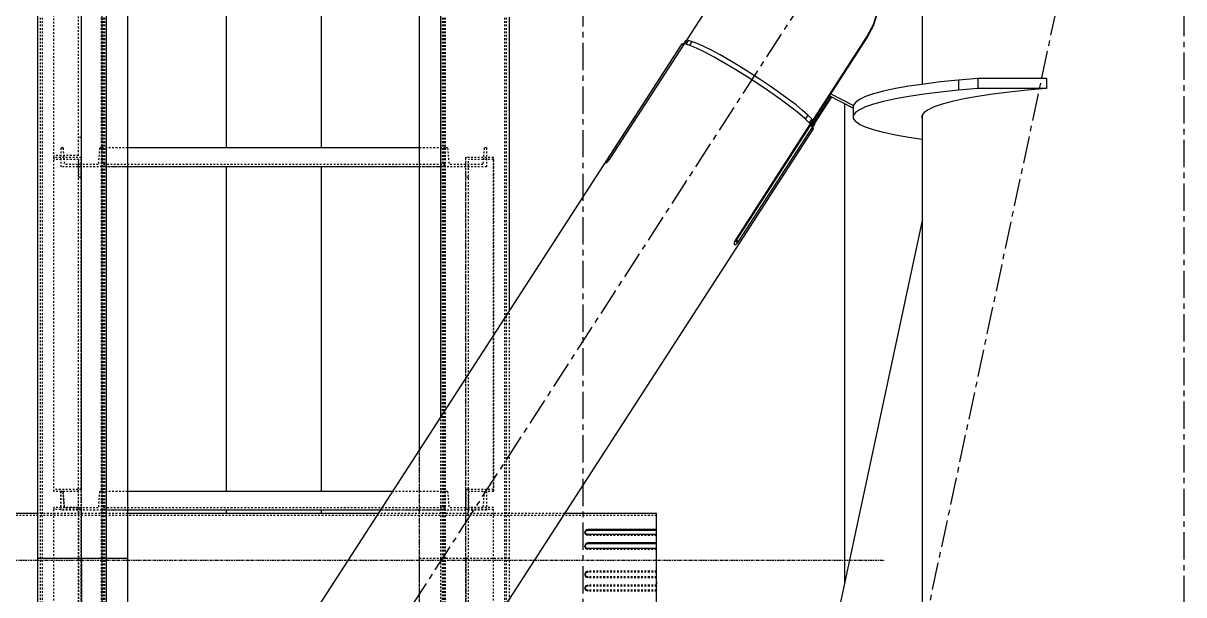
# Model space of a CAD drawing. Header units: millimetres. Extents: x 5143 to 30813, y 232 to 21408.
# Drawn here: x 12032.1 to 12370, y 15395.7 to 15562.1 of the extents above; entities that cross this region are included whole.
import ezdxf

# ---------------------------------------------------------------- set-up
doc = ezdxf.new("R2010")
doc.units = ezdxf.units.MM
doc.header["$LTSCALE"] = 0.25
for name, pattern in [('CENTER', [50.8, 31.75, -6.35, 6.35, -6.35]), ('XKITLINE00', [0]), ('XKITLINE02', [4, 2, -2]), ('XKITLINE03', [6, 3, -1, 1, -1])]:
    doc.linetypes.add(name, pattern=pattern)

msp = doc.modelspace()

# ---------------------------------------------------------------- linework, layer by layer
at = {"color": 8, "linetype": 'CENTER'}
for p, q in [((12195, 16877.2), (12195, 15209.12)), ((12370, 16010.75), (12370, 14354.32)), ((12370, 15740.27), (11840, 14920.27)), ((12370, 15740.27), (12195, 14920.27))]:
    msp.add_line(p, q, dxfattribs=at)
at = {"color": 1, "linetype": 'XKITLINE03'}
for p, q in [((12049.01, 16103.17), (12049.01, 15406.22)), ((12055.01, 16090.89), (12055.01, 15406.22)), ((12147.49, 15406.22), (12147.49, 16090.89)), ((12049.01, 15620.48), (12049.01, 15523.03)), ((12049.01, 15523.03), (12049.01, 15426.29)), ((12055.01, 15520.28), (12055.01, 15520.28)), ((12154.99, 15520.28), (12055.01, 15520.28)), ((12154.99, 15520.28), (12154.99, 15520.28)), ((12160.99, 15426.29), (12160.99, 15523.03)), ((12049.01, 15420.48), (12049.01, 15323.03)), ((12154.99, 15420.28), (12055.01, 15420.28)), ((12055.01, 15420.28), (12055.01, 15420.28)), ((12154.99, 15420.28), (12154.99, 15420.28)), ((12160.99, 15323.03), (12160.99, 15420.47)), ((11927.5, 15405.71), (12282.5, 15405.71)), ((12049.02, 15406.22), (12049.01, 13721.24)), ((12055.01, 15406.22), (12055.01, 13721.24)), ((12147.49, 13721.24), (12147.49, 15406.22)), ((12160.99, 15406.22), (12160.99, 13721.24))]:
    msp.add_line(p, q, dxfattribs=at)
at = {"color": 3, "linetype": 'XKITLINE02'}
for p, q in [((12055.01, 15406.22), (12055.01, 16090.89)), ((12055.86, 15406.22), (12055.86, 16090.89)), ((12147.49, 15406.22), (12147.49, 16090.89)), ((12154.14, 15406.22), (12154.14, 16090.89)), ((12154.99, 15406.22), (12154.99, 16090.89)), ((12037.16, 15406.22), (12037.16, 16090.12)), ((12037.69, 15406.22), (12037.69, 16090.06)), ((12054.93, 15406.22), (12054.93, 16090.06)), ((12055.46, 15406.22), (12055.46, 16090.12)), ((12062.51, 15406.22), (12062.51, 16028.83)), ((12147.49, 15406.22), (12147.49, 15976.69)), ((12062.51, 15406.22), (12062.51, 15763.1)), ((12048.21, 15523.61), (12048.21, 15626.28)), ((12049.01, 15626.28), (12049.01, 15528.83)), ((12041.01, 15523.03), (12041.01, 15621.06)), ((12049.01, 15620.48), (12049.01, 15523.03)), ((12154.99, 15406.22), (12154.99, 15583.87)), ((12154.54, 15406.22), (12154.54, 15583.02)), ((12155.07, 15406.22), (12155.07, 15582.49)), ((12172.31, 15406.22), (12172.31, 15565.26)), ((12172.84, 15406.22), (12172.84, 15564.72)), ((12049.01, 15528.83), (12048.21, 15528.83)), ((12049.01, 15528.83), (12049.01, 15523.03)), ((12048.21, 15523.61), (12041.01, 15523.61)), ((12043.69, 15525.78), (12043.01, 15525.78)), ((12043.01, 15525.78), (12043.01, 15520.28)), ((12043.01, 15525.78), (12043.01, 15520.28)), ((12043.69, 15525.78), (12044.07, 15520.98)), ((12043.69, 15525.78), (12044.07, 15520.98)), ((12054.33, 15525.78), (12053.95, 15520.98)), ((12054.33, 15525.78), (12053.95, 15520.98)), ((12055.01, 15525.78), (12054.33, 15525.78)), ((12055.01, 15525.78), (12055.01, 15520.28)), ((12055.01, 15525.78), (12055.01, 15520.28)), ((12062.51, 15525.78), (12055.01, 15525.78)), ((12055.01, 15520.28), (12055.01, 15525.78)), ((12154.99, 15525.78), (12147.49, 15525.78)), ((12154.99, 15525.78), (12154.99, 15520.28)), ((12155.67, 15525.78), (12154.99, 15525.78)), ((12154.99, 15525.78), (12154.99, 15520.28)), ((12154.99, 15520.28), (12154.99, 15525.78)), ((12155.67, 15525.78), (12156.05, 15520.98)), ((12155.67, 15525.78), (12156.05, 15520.98)), ((12166.31, 15525.78), (12165.93, 15520.98)), ((12166.31, 15525.78), (12165.93, 15520.98)), ((12166.99, 15525.78), (12166.31, 15525.78)), ((12166.99, 15525.78), (12166.99, 15520.28)), ((12166.99, 15525.78), (12166.99, 15520.28)), ((12049.01, 15523.03), (12041.01, 15523.03)), ((12041.01, 15523.03), (12041.01, 15522.44)), ((12049.01, 15523.03), (12041.01, 15523.03)), ((12041.01, 15425.71), (12041.01, 15523.03)), ((12048.21, 15522.44), (12041.01, 15522.44)), ((12055.01, 15520.28), (12043.01, 15520.28)), ((12053.95, 15520.98), (12044.07, 15520.98)), ((12048.21, 15522.44), (12048.21, 15517.2)), ((12048.21, 15420.46), (12048.21, 15522.44)), ((12049.01, 15517.2), (12049.01, 15523.03)), ((12049.01, 15420.46), (12049.01, 15520.98)), ((12154.99, 15520.98), (12055.01, 15520.98)), ((12062.51, 15520.28), (12055.01, 15520.28)), ((12154.99, 15520.28), (12147.49, 15520.28)), ((12166.99, 15520.28), (12154.99, 15520.28)), ((12165.93, 15520.98), (12156.05, 15520.98)), ((12160.99, 15420.46), (12160.99, 15523.03)), ((12168.99, 15523.03), (12160.99, 15523.03)), ((12161.79, 15420.46), (12161.79, 15522.44)), ((12168.99, 15522.44), (12161.79, 15522.44)), ((12168.99, 15425.71), (12168.99, 15523.03)), ((12168.99, 15522.44), (12168.99, 15425.71)), ((12049.01, 15517.2), (12048.21, 15517.2)), ((12161.79, 15517.2), (12160.99, 15517.2)), ((12173.69, 15406.22), (12173.69, 15478.55)), ((12153.69, 15406.22), (12153.69, 15447.61)), ((12147.49, 15406.22), (12147.49, 15438.02)), ((12049.01, 15426.29), (12041.01, 15426.29)), ((12048.21, 15425.71), (12041.01, 15425.71)), ((12043.69, 15425.78), (12043.01, 15425.78)), ((12043.01, 15420.28), (12043.01, 15425.78)), ((12043.01, 15425.78), (12043.01, 15420.28)), ((12044.07, 15420.98), (12043.69, 15425.78)), ((12043.69, 15425.78), (12044.07, 15420.98)), ((12049.01, 15426.28), (12048.21, 15426.28)), ((12048.21, 15323.61), (12048.21, 15426.28)), ((12049.01, 15420.48), (12049.01, 15426.28)), ((12054.33, 15425.78), (12053.95, 15420.98)), ((12054.33, 15425.78), (12053.95, 15420.98)), ((12055.01, 15425.78), (12054.33, 15425.78)), ((12062.51, 15425.78), (12055.01, 15425.78)), ((12055.01, 15420.28), (12055.01, 15425.78)), ((12055.01, 15425.78), (12055.01, 15420.28)), ((12055.01, 15425.78), (12055.01, 15420.28)), ((12154.99, 15425.78), (12139.58, 15425.78)), ((12154.99, 15420.28), (12154.99, 15425.78)), ((12154.99, 15425.78), (12154.99, 15420.28)), ((12155.67, 15425.78), (12154.99, 15425.78)), ((12154.99, 15425.78), (12154.99, 15420.28)), ((12155.67, 15425.78), (12156.05, 15420.98)), ((12155.67, 15425.78), (12156.05, 15420.98)), ((12160.99, 15426.29), (12160.99, 15420.46)), ((12168.99, 15426.29), (12160.99, 15426.29)), ((12160.99, 15323.03), (12160.99, 15426.28)), ((12161.79, 15426.28), (12160.99, 15426.28)), ((12161.79, 15323.61), (12161.79, 15426.28)), ((12161.79, 15425.71), (12161.79, 15420.46)), ((12168.99, 15425.71), (12161.79, 15425.71)), ((12166.31, 15425.78), (12165.93, 15420.98)), ((12166.31, 15425.78), (12165.93, 15420.98)), ((12166.99, 15425.78), (12166.31, 15425.78)), ((12166.99, 15425.78), (12166.99, 15420.28)), ((12166.99, 15425.78), (12166.99, 15420.28)), ((12216.49, 15418.75), (11993.52, 15418.75)), ((12062.51, 15419.35), (12036.31, 15419.35)), ((12048.21, 15421.06), (12041.01, 15421.06)), ((12041.01, 15421.06), (12041.01, 15420.48)), ((12041.01, 15323.03), (12041.01, 15421.06)), ((12049.01, 15420.48), (12041.01, 15420.48)), ((12055.01, 15420.28), (12043.01, 15420.28)), ((12053.95, 15420.98), (12044.07, 15420.98)), ((12048.21, 15420.98), (12048.21, 15328.83)), ((12049.01, 15420.46), (12048.21, 15420.46)), ((12049.01, 15420.98), (12049.01, 15328.83)), ((12049.01, 15323.03), (12049.01, 15420.48)), ((12154.99, 15420.98), (12055.01, 15420.98)), ((12062.51, 15420.28), (12055.01, 15420.28)), ((12189.71, 15419.35), (12135.42, 15419.35)), ((12154.99, 15420.28), (12136.02, 15420.28)), ((12166.99, 15420.28), (12154.99, 15420.28)), ((12165.93, 15420.98), (12156.05, 15420.98)), ((12168.99, 15420.47), (12160.99, 15420.47)), ((12161.79, 15420.46), (12160.99, 15420.46)), ((12168.99, 15421.06), (12161.79, 15421.06)), ((12168.99, 15323.03), (12168.99, 15421.06)), ((12216.49, 15414.36), (12216.49, 15416.69)), ((12216.49, 15413.46), (12216.49, 15415.6)), ((12195.64, 15413.96), (12195.64, 15413.68)), ((12195.64, 15413.68), (12195.66, 15413.82)), ((12195.64, 15413.68), (12195.68, 15413.46)), ((12195.68, 15413.46), (12195.8, 15413.26)), ((12195.99, 15413.1), (12195.8, 15413.26)), ((12195.99, 15414.53), (12195.97, 15414.51)), ((12196.22, 15413), (12195.99, 15413.1)), ((12196.22, 15413.29), (12196.22, 15413)), ((12196.49, 15412.97), (12196.22, 15413)), ((12196.49, 15413.25), (12196.49, 15412.97)), ((12216.49, 15412.97), (12196.49, 15412.97)), ((12195.64, 15409.98), (12195.64, 15409.7)), ((12195.64, 15409.7), (12195.66, 15409.84)), ((12195.64, 15409.7), (12195.68, 15409.45)), ((12195.68, 15409.45), (12195.8, 15409.23)), ((12195.95, 15409.09), (12195.8, 15409.23)), ((12195.95, 15409.09), (12195.99, 15409.05)), ((12196.22, 15408.92), (12195.99, 15409.05)), ((12196.49, 15408.88), (12196.22, 15408.92)), ((12196.49, 15409.18), (12196.49, 15408.88)), ((12216.49, 15408.88), (12196.49, 15408.88)), ((12037.16, 13721.24), (12037.17, 15406.22)), ((12037.69, 13721.24), (12037.7, 15406.22)), ((12054.93, 13721.24), (12054.93, 15406.22)), ((12062.51, 15406.22), (12055.01, 15406.22)), ((12055.01, 13721.24), (12055.01, 15406.22)), ((12062.51, 15406.22), (12055.01, 15406.22)), ((12055.46, 13721.24), (12055.47, 15406.22)), ((12055.86, 13721.24), (12055.86, 15406.22)), ((12147.49, 14302.1), (12147.49, 15406.22)), ((12154.99, 15406.22), (12147.49, 15406.22)), ((12154.99, 15406.22), (12147.49, 15406.22)), ((12173.69, 15406.22), (12153.69, 15406.22)), ((12153.69, 13723.56), (12153.69, 15406.22)), ((12173.69, 15406.22), (12153.69, 15406.22)), ((12154.14, 13721.24), (12154.14, 15406.22)), ((12154.54, 13721.24), (12154.54, 15406.22)), ((12154.99, 13721.24), (12154.99, 15406.22)), ((12155.07, 13721.24), (12155.07, 15406.22)), ((12172.31, 13721.24), (12172.31, 15406.22)), ((12172.84, 13721.24), (12172.84, 15406.22)), ((12173.69, 14943.1), (12173.69, 15406.22)), ((12216.49, 15402.24), (12216.49, 15406.22)), ((12195.68, 15401.96), (12195.64, 15401.72)), ((12195.64, 15401.72), (12195.68, 15401.47)), ((12195.64, 15401.72), (12195.64, 15401.44)), ((12195.68, 15401.68), (12195.64, 15401.44)), ((12195.64, 15401.44), (12195.68, 15401.19)), ((12195.8, 15402.18), (12195.68, 15401.96)), ((12195.8, 15401.9), (12195.68, 15401.68)), ((12195.68, 15401.47), (12195.8, 15401.25)), ((12195.95, 15402.33), (12195.8, 15402.18)), ((12195.99, 15402.08), (12195.8, 15401.9)), ((12195.99, 15402.36), (12195.95, 15402.33)), ((12196.22, 15402.49), (12195.99, 15402.36)), ((12196.22, 15402.17), (12195.99, 15402.08)), ((12196.49, 15402.53), (12196.22, 15402.49)), ((12196.49, 15402.24), (12196.22, 15402.17)), ((12216.49, 15402.53), (12196.49, 15402.53)), ((12196.49, 15402.53), (12196.49, 15402.24)), ((12216.49, 15402.24), (12196.49, 15402.24)), ((12195.68, 15401.19), (12195.8, 15400.97)), ((12195.8, 15398.15), (12195.68, 15397.96)), ((12195.99, 15401.07), (12195.8, 15401.25)), ((12195.99, 15400.79), (12195.8, 15400.97)), ((12195.99, 15398.31), (12195.8, 15398.15)), ((12195.99, 15398.03), (12195.8, 15397.87)), ((12196.22, 15400.96), (12195.99, 15401.07)), ((12196.22, 15400.68), (12195.99, 15400.79)), ((12196.22, 15398.41), (12195.99, 15398.31)), ((12196.22, 15398.13), (12195.99, 15398.03)), ((12196.49, 15400.92), (12196.22, 15400.96)), ((12196.22, 15400.96), (12196.22, 15400.68)), ((12196.49, 15400.64), (12196.22, 15400.68)), ((12196.49, 15398.44), (12196.22, 15398.41)), ((12196.22, 15398.41), (12196.22, 15398.13)), ((12196.49, 15398.16), (12196.22, 15398.13)), ((12216.49, 15400.92), (12196.49, 15400.92)), ((12196.49, 15400.92), (12196.49, 15400.64)), ((12216.49, 15400.64), (12196.49, 15400.64)), ((12216.49, 15398.44), (12196.49, 15398.44)), ((12196.49, 15398.44), (12196.49, 15398.16)), ((12216.49, 15398.16), (12196.49, 15398.16)), ((12216.49, 15399.33), (12216.49, 15398.16)), ((12195.68, 15397.96), (12195.64, 15397.74)), ((12195.64, 15397.74), (12195.66, 15397.6)), ((12195.64, 15397.74), (12195.64, 15397.46)), ((12195.64, 15397.46), (12195.68, 15397.68)), ((12195.64, 15397.46), (12195.68, 15397.24)), ((12195.66, 15397.6), (12195.68, 15397.52)), ((12195.8, 15397.87), (12195.68, 15397.68)), ((12195.68, 15397.52), (12195.8, 15397.32)), ((12195.68, 15397.24), (12195.8, 15397.04)), ((12195.95, 15397.19), (12195.8, 15397.32)), ((12195.99, 15396.88), (12195.8, 15397.04)), ((12195.99, 15397.17), (12195.95, 15397.19)), ((12196.22, 15397.08), (12195.99, 15397.17)), ((12196.22, 15396.8), (12195.99, 15396.88)), ((12196.49, 15397.05), (12196.22, 15397.08)), ((12196.49, 15396.76), (12196.22, 15396.8)), ((12216.49, 15397.05), (12196.49, 15397.05)), ((12196.49, 15397.05), (12196.49, 15396.76)), ((12216.49, 15396.76), (12196.49, 15396.76))]:
    msp.add_line(p, q, dxfattribs=at)
at = {"color": 7, "linetype": 'XKITLINE00'}
for p, q in [((12036.31, 15406.22), (12036.31, 15717.45)), ((12056.31, 15406.22), (12056.31, 15717.45)), ((12062.51, 15406.22), (12062.51, 15717.45)), ((12147.49, 15438.02), (12147.49, 15717.45)), ((12153.69, 15447.61), (12153.69, 15583.87)), ((12173.69, 15478.55), (12173.69, 15563.87)), ((12147.49, 15525.78), (12062.51, 15525.78)), ((12147.49, 15520.28), (12062.51, 15520.28)), ((12139.58, 15425.78), (12062.51, 15425.78)), ((12036.31, 15419.35), (11993.52, 15419.35)), ((12136.02, 15420.28), (12062.51, 15420.28)), ((12135.42, 15419.35), (12062.51, 15419.35)), ((12216.49, 15419.35), (12189.71, 15419.35)), ((12216.49, 15413.46), (12216.49, 15419.35)), ((12195.68, 15414.18), (12195.64, 15413.96)), ((12195.64, 15413.96), (12195.68, 15413.74)), ((12195.66, 15413.82), (12195.68, 15413.9)), ((12195.8, 15414.37), (12195.68, 15414.18)), ((12195.8, 15414.09), (12195.68, 15413.9)), ((12195.68, 15413.74), (12195.8, 15413.54)), ((12195.97, 15414.51), (12195.8, 15414.37)), ((12195.95, 15414.22), (12195.8, 15414.09)), ((12195.99, 15413.39), (12195.8, 15413.54)), ((12195.99, 15414.24), (12195.95, 15414.22)), ((12196.22, 15414.61), (12195.99, 15414.53)), ((12196.22, 15414.33), (12195.99, 15414.24)), ((12196.22, 15413.29), (12195.99, 15413.39)), ((12196.49, 15414.66), (12196.22, 15414.61)), ((12196.49, 15414.36), (12196.22, 15414.33)), ((12196.49, 15413.25), (12196.22, 15413.29)), ((12216.49, 15414.66), (12196.49, 15414.66)), ((12196.49, 15414.66), (12196.49, 15414.36)), ((12216.49, 15414.36), (12196.49, 15414.36)), ((12216.49, 15413.25), (12196.49, 15413.25)), ((12216.49, 15410.49), (12216.49, 15413.46)), ((12195.68, 15410.22), (12195.64, 15409.98)), ((12195.64, 15409.98), (12195.68, 15409.73)), ((12195.66, 15409.84), (12195.68, 15409.94)), ((12195.8, 15410.45), (12195.68, 15410.22)), ((12195.8, 15410.17), (12195.68, 15409.94)), ((12195.68, 15409.73), (12195.8, 15409.51)), ((12195.99, 15410.62), (12195.8, 15410.45)), ((12195.99, 15410.34), (12195.8, 15410.17)), ((12195.99, 15409.33), (12195.8, 15409.51)), ((12196.22, 15410.74), (12195.99, 15410.62)), ((12196.22, 15410.46), (12195.99, 15410.34)), ((12196.22, 15409.24), (12195.99, 15409.33)), ((12196.49, 15410.78), (12196.22, 15410.74)), ((12196.22, 15410.74), (12196.22, 15410.46)), ((12196.49, 15410.49), (12196.22, 15410.46)), ((12196.49, 15409.18), (12196.22, 15409.24)), ((12216.49, 15410.78), (12196.49, 15410.78)), ((12196.49, 15410.78), (12196.49, 15410.49)), ((12216.49, 15410.49), (12196.49, 15410.49)), ((12216.49, 15409.18), (12196.49, 15409.18)), ((12216.49, 15409.18), (12216.49, 15410.49)), ((12216.49, 15406.22), (12216.49, 15409.18)), ((12056.31, 15406.22), (12036.31, 15406.22)), ((12056.32, 15406.22), (12036.32, 15406.22)), ((12036.32, 15266.01), (12036.32, 15406.22)), ((12062.51, 15406.22), (12056.32, 15406.22)), ((12056.32, 15296.95), (12056.32, 15406.22)), ((12062.51, 15406.22), (12056.32, 15406.22)), ((12062.51, 15306.54), (12062.51, 15406.22)), ((12216.49, 15400.25), (12216.49, 15406.22)), ((12216.49, 15393.64), (12216.49, 15400.25))]:
    msp.add_line(p, q, dxfattribs=at)
at = {"color": 8, "linetype": 'XKITLINE00'}
for p, q in [((12293.8, 15637.34), (12293.8, 15544.33)), ((12091.2, 15620.28), (12091.2, 15525.78)), ((12118.8, 15620.28), (12118.8, 15525.78)), ((12241.14, 15581.81), (12224.53, 15556.1)), ((12280.67, 15565.01), (12279.53, 15561.63)), ((12280.67, 15564.63), (12279.53, 15561.24)), ((12279.53, 15561.63), (12277.85, 15558.47)), ((12279.53, 15561.24), (12277.85, 15558.09)), ((12279.53, 15561.63), (12279.53, 15561.24)), ((12224.92, 15556.99), (12224.21, 15555.89)), ((12225.09, 15557.1), (12224.28, 15555.85)), ((12225.09, 15557.1), (12224.92, 15556.99)), ((12225.71, 15557.12), (12225, 15556.02)), ((12225.15, 15557.06), (12225.09, 15557.1)), ((12226.81, 15556.83), (12225.71, 15557.12)), ((12226.81, 15556.83), (12226.07, 15555.69)), ((12228.34, 15556.25), (12226.81, 15556.83)), ((12277.85, 15558.09), (12239.64, 15498.97)), ((12277.85, 15558.47), (12261.22, 15532.75)), ((12277.85, 15558.47), (12277.85, 15558.09)), ((12223.64, 15555.83), (11947.88, 15129.19)), ((12223.89, 15556.1), (12202.3, 15522.7)), ((12224.52, 15556.1), (12202.93, 15522.7)), ((12223.89, 15556.1), (12223.64, 15555.83)), ((12224.34, 15555.81), (12223.89, 15556.1)), ((12224.34, 15555.81), (12224.28, 15555.85)), ((12224.8, 15556.08), (12224.52, 15556.1)), ((12226.21, 15555.64), (12224.8, 15556.08)), ((12228.14, 15554.83), (12226.21, 15555.64)), ((12230.51, 15553.68), (12228.14, 15554.83)), ((12230.26, 15555.38), (12228.34, 15556.25)), ((12232.51, 15554.24), (12230.26, 15555.38)), ((12233.25, 15552.23), (12230.51, 15553.68)), ((12235.05, 15552.86), (12232.51, 15554.24)), ((12236.29, 15550.51), (12233.25, 15552.23)), ((12237.8, 15551.29), (12235.05, 15552.86)), ((12239.53, 15548.58), (12236.29, 15550.51)), ((12240.71, 15549.55), (12237.8, 15551.29)), ((12242.87, 15546.5), (12239.53, 15548.58)), ((12243.68, 15547.69), (12240.71, 15549.55)), ((12246.66, 15545.76), (12243.68, 15547.69)), ((12246.21, 15544.33), (12242.87, 15546.5)), ((12249.45, 15542.14), (12246.21, 15544.33)), ((12249.56, 15543.81), (12246.66, 15545.76)), ((12252.31, 15541.88), (12249.56, 15543.81)), ((12289.95, 15543.76), (12286.02, 15543.06)), ((12294.36, 15544.41), (12289.95, 15543.76)), ((12299.2, 15545.02), (12294.36, 15544.41)), ((12304.44, 15545.56), (12299.2, 15545.02)), ((12310.04, 15546.04), (12304.44, 15545.56)), ((12304.44, 15545.56), (12304.44, 15542.58)), ((12330.04, 15546.04), (12310.04, 15546.04)), ((12310.04, 15546.04), (12310.04, 15543.07)), ((12330.04, 15546.04), (12330.04, 15543.07)), ((12252.49, 15540), (12249.45, 15542.14)), ((12254.85, 15540.03), (12252.31, 15541.88)), ((12255.24, 15537.96), (12252.49, 15540)), ((12257.11, 15538.3), (12254.85, 15540.03)), ((12267.21, 15540.73), (12262.38, 15533.26)), ((12267.39, 15540.64), (12262.47, 15533.02)), ((12273.77, 15537.4), (12266.77, 15540.95)), ((12273.77, 15538.17), (12267.14, 15541.53)), ((12277.34, 15540.74), (12275.56, 15539.91)), ((12279.69, 15541.54), (12277.34, 15540.74)), ((12282.59, 15542.32), (12279.69, 15541.54)), ((12286.02, 15543.06), (12282.59, 15542.32)), ((12286.02, 15540.09), (12282.59, 15539.34)), ((12289.95, 15540.79), (12286.02, 15540.09)), ((12294.36, 15541.44), (12289.95, 15540.79)), ((12299.2, 15542.04), (12294.36, 15541.44)), ((12304.44, 15542.58), (12299.2, 15542.04)), ((12306.02, 15540.09), (12302.59, 15539.34)), ((12310.04, 15543.07), (12304.44, 15542.58)), ((12309.95, 15540.79), (12306.02, 15540.09)), ((12314.36, 15541.44), (12309.95, 15540.79)), ((12330.04, 15543.07), (12310.04, 15543.07)), ((12319.2, 15542.04), (12314.36, 15541.44)), ((12324.44, 15542.58), (12319.2, 15542.04)), ((12330.04, 15543.07), (12324.44, 15542.58)), ((12257.61, 15536.09), (12255.24, 15537.96)), ((12259.02, 15536.74), (12257.11, 15538.3)), ((12260.55, 15535.38), (12259.02, 15536.74)), ((12271.2, 15538.71), (12271.2, 15398.75)), ((12274.37, 15539.06), (12273.77, 15538.2)), ((12273.77, 15538.2), (12273.77, 15535.23)), ((12275.56, 15539.91), (12274.37, 15539.06)), ((12275.56, 15536.93), (12274.37, 15536.08)), ((12277.34, 15537.76), (12275.56, 15536.93)), ((12279.69, 15538.57), (12277.34, 15537.76)), ((12282.59, 15539.34), (12279.69, 15538.57)), ((12295.56, 15536.93), (12294.37, 15536.08)), ((12297.34, 15537.76), (12295.56, 15536.93)), ((12299.69, 15538.57), (12297.34, 15537.76)), ((12302.59, 15539.34), (12299.69, 15538.57)), ((12259.53, 15534.45), (12257.61, 15536.09)), ((12260.95, 15533.09), (12259.53, 15534.45)), ((12260.55, 15535.38), (12259.79, 15534.2)), ((12260.55, 15535.38), (12261.66, 15534.26)), ((12261.66, 15534.26), (12260.92, 15533.12)), ((12262.28, 15533.45), (12261.47, 15532.2)), ((12262.28, 15533.45), (12262.03, 15533.61)), ((12262.28, 15533.45), (12262.44, 15533.13)), ((12274.37, 15536.08), (12273.77, 15535.23)), ((12273.77, 15535.23), (12273.77, 15534.37)), ((12273.77, 15534.37), (12274.37, 15533.51)), ((12275.56, 15532.66), (12274.37, 15533.51)), ((12294.37, 15536.08), (12293.77, 15535.23)), ((12293.77, 15535.23), (12293.77, 15534.36)), ((12293.77, 15534.36), (12293.8, 15534.33)), ((12293.8, 15535.26), (12293.8, 14963.53)), ((12262.11, 15531.36), (11986.35, 15104.72)), ((12261.22, 15532.77), (12239.63, 15499.36)), ((12261.22, 15532.6), (12239.64, 15499.2)), ((12261.86, 15531.95), (12240.27, 15498.55)), ((12260.95, 15533.09), (12261.22, 15532.77)), ((12261.22, 15532.6), (12261.15, 15532.66)), ((12261.22, 15532.75), (12261.22, 15532.6)), ((12261.86, 15531.95), (12261.22, 15532.36)), ((12261.47, 15532.2), (12261.22, 15532.36)), ((12262.44, 15533.13), (12261.73, 15532.03)), ((12261.86, 15531.95), (12262.11, 15531.36)), ((12262.44, 15532.7), (12261.9, 15531.86)), ((12262.44, 15533.13), (12262.5, 15532.88)), ((12262.5, 15532.88), (12262.44, 15532.7)), ((12277.34, 15531.83), (12275.56, 15532.66)), ((12279.69, 15531.02), (12277.34, 15531.83)), ((12282.59, 15530.25), (12279.69, 15531.02)), ((12286.02, 15529.5), (12282.59, 15530.25)), ((12289.95, 15528.8), (12286.02, 15529.5)), ((12293.8, 15528.24), (12289.95, 15528.8)), ((12091.2, 15520.28), (12091.2, 15425.78)), ((12118.8, 15520.28), (12118.8, 15425.78)), ((12201.66, 15521.64), (12201.64, 15521.49)), ((12201.64, 15521.49), (12201.67, 15521.4)), ((12201.69, 15521.74), (12201.66, 15521.64)), ((12201.76, 15521.4), (12201.67, 15521.4)), ((12201.76, 15521.85), (12201.69, 15521.74)), ((12201.91, 15522.09), (12201.76, 15521.85)), ((12201.89, 15521.47), (12201.76, 15521.4)), ((12202.07, 15521.61), (12201.89, 15521.47)), ((12202.1, 15522.38), (12201.91, 15522.09)), ((12202.27, 15521.82), (12202.07, 15521.61)), ((12202.3, 15522.7), (12202.1, 15522.38)), ((12202.52, 15522.12), (12202.1, 15522.38)), ((12202.49, 15522.08), (12202.27, 15521.82)), ((12202.74, 15522.42), (12202.31, 15522.69)), ((12202.72, 15522.38), (12202.49, 15522.08)), ((12202.93, 15522.7), (12202.72, 15522.38)), ((12293.8, 15504.65), (12259.07, 15341.95)), ((12239.08, 15498.08), (12239.06, 15497.84)), ((12239.06, 15497.84), (12239.09, 15497.66)), ((12239.15, 15498.37), (12239.08, 15498.08)), ((12239.09, 15497.66), (12239.18, 15497.55)), ((12239.27, 15498.69), (12239.15, 15498.37)), ((12239.32, 15497.53), (12239.18, 15497.55)), ((12239.44, 15499.03), (12239.27, 15498.69)), ((12240.06, 15498.24), (12239.29, 15498.73)), ((12239.49, 15497.59), (12239.32, 15497.53)), ((12239.63, 15499.36), (12239.44, 15499.03)), ((12240.27, 15498.55), (12239.46, 15499.07)), ((12239.64, 15498.97), (12239.47, 15499.08)), ((12239.58, 15497.64), (12239.49, 15497.59)), ((12239.64, 15499.2), (12239.57, 15499.26)), ((12239.67, 15497.74), (12239.58, 15497.64)), ((12239.64, 15499.2), (12239.64, 15498.97)), ((12239.86, 15497.96), (12239.67, 15497.74)), ((12240.06, 15498.24), (12239.86, 15497.96)), ((12240.27, 15498.55), (12240.06, 15498.24)), ((12091.2, 15420.28), (12091.2, 15419.35)), ((12118.8, 15420.28), (12118.8, 15419.35))]:
    msp.add_line(p, q, dxfattribs=at)
at = {"color": 1, "linetype": 'XKITLINE00'}
for centre in [(12049.01, 15523.03), (12049.01, 15523.03), (12160.99, 15523.03), (12055.01, 15520.28), (12055.01, 15520.28), (12154.99, 15520.28), (12154.99, 15520.28), (12049.01, 15426.29), (12160.99, 15426.29), (12049.01, 15420.48), (12055.01, 15420.28), (12055.01, 15420.28), (12154.99, 15420.28), (12154.99, 15420.28), (12160.99, 15420.47), (12049.01, 15406.22), (12049.02, 15406.22), (12055.01, 15406.22), (12055.01, 15406.22), (12147.49, 15406.22), (12147.49, 15406.22), (12160.99, 15406.22), (12282.5, 15405.71)]:
    msp.add_circle(centre, 0.05, dxfattribs=at)

doc.saveas('drawing.dxf')
